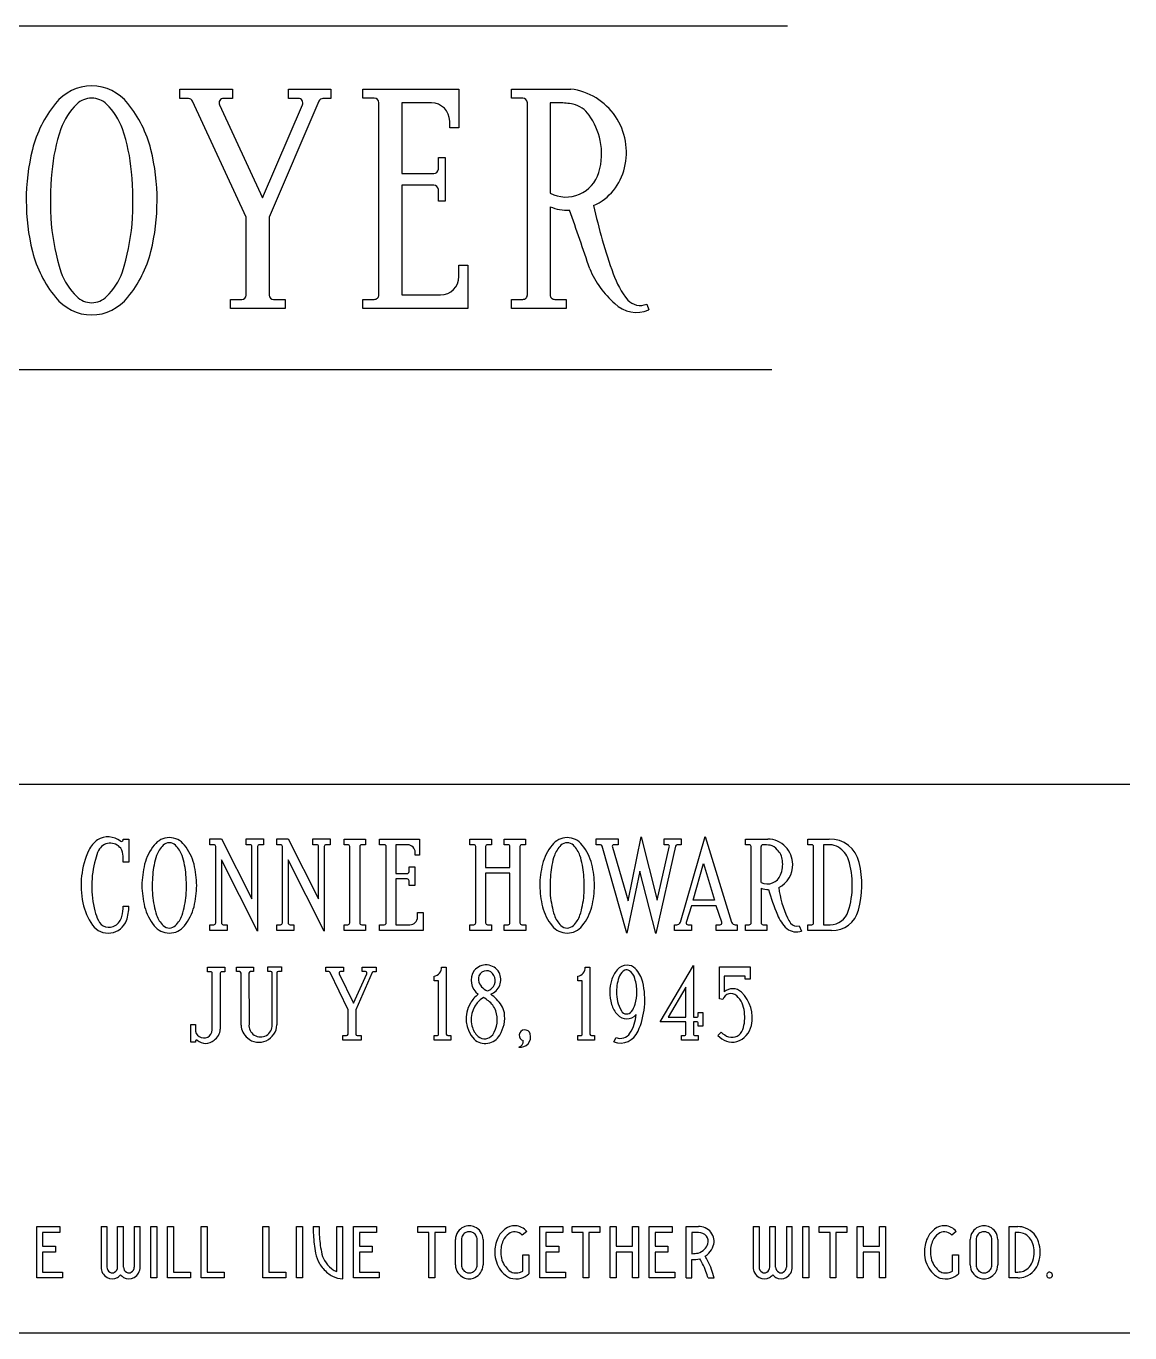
# Model space of a CAD drawing. Header units: metres. Extents: x -210 to 27, y -20 to 71.
# Drawn here: x -114.09 to -99, y 50 to 67.86 of the extents above; entities that cross this region are included whole.
import ezdxf

# ---------------------------------------------------------------- set-up
doc = ezdxf.new("R2010")
doc.units = ezdxf.units.M

msp = doc.modelspace()

# ---------------------------------------------------------------- linework, layer by layer
at = {"layer": 'MCD_Layer_0'}
for p, q in [((-103.681396, 67.860748), (-125.157806, 67.860748)), ((-111.984103, 66.871), (-111.984103, 66.997)), ((-111.984103, 66.997), (-111.264103, 66.997)), ((-111.264103, 66.997), (-111.264103, 66.871)), ((-110.499103, 66.997), (-109.920103, 66.997)), ((-110.499103, 66.871), (-110.499103, 66.997)), ((-109.920103, 66.997), (-109.920103, 66.871)), ((-109.483499, 67), (-108.169499, 67)), ((-109.483499, 66.874), (-109.483499, 67)), ((-108.169499, 67), (-108.169499, 66.469)), ((-107.453694, 67), (-106.640694, 67)), ((-107.453694, 66.874), (-107.453694, 67)), ((-111.867103, 66.871), (-111.984103, 66.871)), ((-111.078102, 65.248), (-111.810103, 66.835)), ((-111.264103, 66.871), (-111.384103, 66.871)), ((-110.085103, 66.835), (-110.763103, 65.248)), ((-110.367103, 66.871), (-110.499103, 66.871)), ((-109.920103, 66.871), (-110.028103, 66.871)), ((-109.327499, 66.874), (-109.483499, 66.874)), ((-109.264499, 64.189), (-109.264499, 66.814)), ((-108.952499, 66.814), (-108.952499, 65.845)), ((-108.544499, 66.814), (-108.952499, 66.814)), ((-107.297694, 66.874), (-107.453694, 66.874)), ((-107.234694, 64.189), (-107.234694, 66.814)), ((-106.922694, 66.814), (-106.922694, 65.578)), ((-106.796694, 66.814), (-106.922694, 66.814)), ((-111.441103, 66.784), (-110.856103, 65.512)), ((-110.856103, 65.512), (-110.310103, 66.784)), ((-108.295499, 66.469), (-108.295499, 66.562)), ((-108.169499, 66.469), (-108.295499, 66.469)), ((-108.451499, 66.064), (-108.358499, 66.064)), ((-108.451499, 65.905), (-108.451499, 66.064)), ((-108.358499, 66.064), (-108.358499, 65.47)), ((-108.952499, 65.845), (-108.514499, 65.845)), ((-108.952499, 65.689), (-108.952499, 64.189)), ((-108.514499, 65.689), (-108.952499, 65.689)), ((-108.451499, 65.47), (-108.451499, 65.626)), ((-108.358499, 65.47), (-108.451499, 65.47)), ((-106.922694, 65.392), (-106.922694, 64.189)), ((-111.078102, 64.183), (-111.078102, 65.248)), ((-110.763103, 65.248), (-110.763103, 64.183)), ((-108.169499, 64.594), (-108.046499, 64.594)), ((-108.169499, 64.438), (-108.169499, 64.594)), ((-108.046499, 64.594), (-108.046499, 64)), ((-111.294103, 64.123), (-111.138103, 64.123)), ((-111.294103, 64), (-111.294103, 64.123)), ((-110.703102, 64.123), (-110.544103, 64.123)), ((-110.544103, 64.123), (-110.544103, 64)), ((-109.483499, 64.126), (-109.327499, 64.126)), ((-109.483499, 64), (-109.483499, 64.126)), ((-108.952499, 64.189), (-108.421499, 64.189)), ((-107.453694, 64.126), (-107.297694, 64.126)), ((-107.453694, 64), (-107.453694, 64.126)), ((-106.859694, 64.126), (-106.703694, 64.126)), ((-106.703694, 64.126), (-106.703694, 64)), ((-110.544103, 64), (-111.294103, 64)), ((-108.046499, 64), (-109.483499, 64)), ((-106.703694, 64), (-107.453694, 64)), ((-105.602695, 64.06), (-105.575694, 63.982)), ((-103.892563, 63.161106), (-125.296211, 63.161106)), ((-135.07135, 57.5), (-99, 57.5)), ((-112.760646, 56.738125), (-112.760646, 56.748125)), ((-112.760646, 56.748125), (-112.683521, 56.748125)), ((-112.683521, 56.748125), (-112.683521, 56.435625)), ((-111.57275, 56.752375), (-111.41525, 56.752375)), ((-111.57275, 56.672125), (-111.57275, 56.752375)), ((-111.52025, 56.672125), (-111.57275, 56.672125)), ((-111.494, 55.605375), (-111.494, 56.645875)), ((-111.41525, 56.752375), (-110.999, 55.932375)), ((-111.07775, 56.752375), (-110.84275, 56.752375)), ((-111.07775, 56.672125), (-111.07775, 56.752375)), ((-111.02525, 56.672125), (-111.07775, 56.672125)), ((-110.999, 55.932375), (-110.999, 56.645875)), ((-110.9215, 56.645875), (-110.9215, 55.489875)), ((-110.84275, 56.672125), (-110.89525, 56.672125)), ((-110.84275, 56.752375), (-110.84275, 56.672125)), ((-110.660953, 56.752375), (-110.503453, 56.752375)), ((-110.660953, 56.672125), (-110.660953, 56.752375)), ((-110.608453, 56.672125), (-110.660953, 56.672125)), ((-110.582203, 55.605375), (-110.582203, 56.645875)), ((-110.503453, 56.752375), (-110.087203, 55.932375)), ((-110.165953, 56.752375), (-109.930953, 56.752375)), ((-110.165953, 56.672125), (-110.165953, 56.752375)), ((-110.113453, 56.672125), (-110.165953, 56.672125)), ((-110.087203, 55.932375), (-110.087203, 56.645875)), ((-110.009703, 56.645875), (-110.009703, 55.489875)), ((-109.930953, 56.672125), (-109.983453, 56.672125)), ((-109.930953, 56.752375), (-109.930953, 56.672125)), ((-109.740061, 56.75), (-109.447561, 56.75)), ((-109.740061, 56.671625), (-109.740061, 56.75)), ((-109.687936, 56.671625), (-109.740061, 56.671625)), ((-109.661686, 55.604375), (-109.661686, 56.646625)), ((-109.525311, 56.646625), (-109.525311, 55.604375)), ((-109.447561, 56.671625), (-109.499061, 56.671625)), ((-109.447561, 56.75), (-109.447561, 56.671625)), ((-109.255369, 56.6725), (-109.255369, 56.75)), ((-109.255369, 56.75), (-108.707869, 56.75)), ((-109.190369, 56.6725), (-109.255369, 56.6725)), ((-109.164119, 55.604375), (-109.164119, 56.6475)), ((-108.870494, 56.6725), (-109.034119, 56.6725)), ((-109.034119, 56.6725), (-109.034119, 56.279125)), ((-108.707869, 56.75), (-108.707869, 56.52875)), ((-108.019533, 56.75), (-107.727033, 56.75)), ((-108.019533, 56.671625), (-108.019533, 56.75)), ((-107.967408, 56.671625), (-108.019533, 56.671625)), ((-107.941158, 55.604375), (-107.941158, 56.646625)), ((-107.804783, 56.646625), (-107.804783, 56.359375)), ((-107.727033, 56.671625), (-107.778533, 56.671625)), ((-107.727033, 56.75), (-107.727033, 56.671625)), ((-107.551158, 56.75), (-107.258283, 56.75)), ((-107.551158, 56.671625), (-107.551158, 56.75)), ((-107.498658, 56.671625), (-107.551158, 56.671625)), ((-107.472408, 56.359375), (-107.472408, 56.646625)), ((-107.336033, 56.646625), (-107.336033, 55.604375)), ((-107.258283, 56.671625), (-107.309783, 56.671625)), ((-107.258283, 56.75), (-107.258283, 56.671625)), ((-106.292747, 56.671875), (-106.292747, 56.752375)), ((-106.292747, 56.752375), (-105.991997, 56.752375)), ((-106.236997, 56.671875), (-106.292747, 56.671875)), ((-105.875747, 55.463625), (-106.213247, 56.654375)), ((-106.073247, 56.639375), (-105.858247, 55.907375)), ((-105.991997, 56.671875), (-106.048247, 56.671875)), ((-105.991997, 56.752375), (-105.991997, 56.671875)), ((-105.858247, 55.907375), (-105.679497, 56.778625)), ((-105.679497, 56.778625), (-105.460747, 55.912375)), ((-105.211997, 56.651875), (-105.480747, 55.459875)), ((-105.460747, 55.912375), (-105.294498, 56.639375)), ((-105.366997, 56.752375), (-105.133247, 56.752375)), ((-105.366997, 56.671875), (-105.366997, 56.752375)), ((-105.319497, 56.671875), (-105.366997, 56.671875)), ((-105.133247, 56.671875), (-105.185747, 56.671875)), ((-105.143847, 55.615625), (-104.805097, 56.78625)), ((-105.133247, 56.752375), (-105.133247, 56.671875)), ((-104.805097, 56.78625), (-104.442597, 55.614375)), ((-104.254477, 56.75), (-103.949477, 56.74975)), ((-104.254477, 56.671625), (-104.254477, 56.75)), ((-104.202352, 56.671625), (-104.254477, 56.671625)), ((-104.176102, 55.604375), (-104.176102, 56.646625)), ((-104.039727, 56.153875), (-104.039727, 56.646625)), ((-103.401223, 56.75), (-103.108098, 56.75025)), ((-103.401223, 56.671875), (-103.401223, 56.75)), ((-103.348723, 56.671875), (-103.401223, 56.671875)), ((-103.322473, 55.604375), (-103.322473, 56.646875)), ((-103.186973, 56.670375), (-103.186973, 55.576625)), ((-103.102848, 56.67025), (-103.186973, 56.670375)), ((-112.760646, 56.435625), (-112.760646, 56.514375)), ((-111.41525, 56.464875), (-111.41525, 55.605375)), ((-110.9215, 55.489875), (-111.41525, 56.464875)), ((-110.503453, 56.464875), (-110.503453, 55.605375)), ((-110.009703, 55.489875), (-110.503453, 56.464875)), ((-108.766744, 56.52875), (-108.766744, 56.5675)), ((-108.707869, 56.52875), (-108.766744, 56.52875)), ((-112.683521, 56.435625), (-112.760646, 56.435625)), ((-109.034119, 56.279125), (-108.877744, 56.279125)), ((-108.851494, 56.304125), (-108.851494, 56.370375)), ((-108.851494, 56.370375), (-108.773369, 56.370375)), ((-108.773369, 56.370375), (-108.773369, 56.1125)), ((-107.804783, 56.359375), (-107.472408, 56.359375)), ((-107.804783, 56.28125), (-107.804783, 55.604375)), ((-107.472408, 56.28125), (-107.804783, 56.28125)), ((-107.472408, 55.604375), (-107.472408, 56.28125)), ((-105.695747, 56.312375), (-105.875747, 55.463625)), ((-105.480747, 55.459875), (-105.695747, 56.312375)), ((-104.970097, 55.91625), (-104.828847, 56.415)), ((-104.828847, 56.415), (-104.677597, 55.91625)), ((-108.877744, 56.20375), (-109.034119, 56.20375)), ((-109.034119, 56.20375), (-109.034119, 55.57875)), ((-108.851494, 56.1125), (-108.851494, 56.1775)), ((-108.773369, 56.1125), (-108.851494, 56.1125)), ((-104.677597, 55.91625), (-104.970097, 55.91625)), ((-104.039727, 56.077), (-104.039727, 55.604375)), ((-112.760146, 55.832), (-112.682521, 55.832)), ((-108.735869, 55.6825), (-108.735869, 55.7475)), ((-108.735869, 55.7475), (-108.656619, 55.7475)), ((-108.656619, 55.7475), (-108.656619, 55.5)), ((-104.992597, 55.83875), (-105.063847, 55.610625)), ((-104.655097, 55.83875), (-104.992597, 55.83875)), ((-104.577597, 55.611875), (-104.655097, 55.83875)), ((-111.57275, 55.579125), (-111.52025, 55.579125)), ((-111.57275, 55.5), (-111.57275, 55.579125)), ((-111.39025, 55.579125), (-111.338125, 55.579125)), ((-111.338125, 55.579125), (-111.338125, 55.5)), ((-110.660953, 55.579125), (-110.608453, 55.579125)), ((-110.660953, 55.5), (-110.660953, 55.579125)), ((-110.478453, 55.579125), (-110.426328, 55.579125)), ((-110.426328, 55.579125), (-110.426328, 55.5)), ((-109.740061, 55.578125), (-109.687936, 55.578125)), ((-109.740061, 55.5), (-109.740061, 55.578125)), ((-109.499061, 55.578125), (-109.446936, 55.578125)), ((-109.446936, 55.578125), (-109.446936, 55.5)), ((-109.255369, 55.5), (-109.255369, 55.578125)), ((-109.255369, 55.578125), (-109.190369, 55.578125)), ((-109.034119, 55.57875), (-108.840869, 55.57875)), ((-108.019533, 55.578125), (-107.967408, 55.578125)), ((-108.019533, 55.5), (-108.019533, 55.578125)), ((-107.778533, 55.578125), (-107.726408, 55.578125)), ((-107.726408, 55.578125), (-107.726408, 55.5)), ((-107.550783, 55.578125), (-107.498658, 55.578125)), ((-107.550783, 55.5), (-107.550783, 55.578125)), ((-107.309783, 55.578125), (-107.257658, 55.578125)), ((-107.257658, 55.578125), (-107.257658, 55.5)), ((-105.225097, 55.578125), (-105.193847, 55.578125)), ((-105.225097, 55.5), (-105.225097, 55.578125)), ((-105.038847, 55.578125), (-104.990097, 55.578125)), ((-104.990097, 55.578125), (-104.990097, 55.5)), ((-104.652597, 55.5), (-104.652597, 55.578125)), ((-104.652597, 55.578125), (-104.602597, 55.578125)), ((-104.392597, 55.578125), (-104.365097, 55.578125)), ((-104.365097, 55.578125), (-104.365097, 55.5)), ((-104.254477, 55.578125), (-104.202352, 55.578125)), ((-104.254477, 55.5), (-104.254477, 55.578125)), ((-104.013477, 55.578125), (-103.961352, 55.578125)), ((-103.961352, 55.578125), (-103.961352, 55.5)), ((-103.520227, 55.56325), (-103.485727, 55.4925)), ((-103.401223, 55.5), (-103.401223, 55.578125)), ((-103.401223, 55.578125), (-103.348723, 55.578125)), ((-103.186973, 55.576625), (-103.096598, 55.576625)), ((-111.338125, 55.5), (-111.57275, 55.5)), ((-110.426328, 55.5), (-110.660953, 55.5)), ((-109.446936, 55.5), (-109.740061, 55.5)), ((-108.656619, 55.5), (-109.255369, 55.5)), ((-107.726408, 55.5), (-108.019533, 55.5)), ((-107.257658, 55.5), (-107.550783, 55.5)), ((-104.990097, 55.5), (-105.225097, 55.5)), ((-104.365097, 55.5), (-104.652597, 55.5)), ((-103.961352, 55.5), (-104.254477, 55.5)), ((-103.076223, 55.5), (-103.401223, 55.5)), ((-105.421592, 54.2518), (-104.963692, 55.0228)), ((-104.963692, 55.0228), (-104.963692, 54.3148)), ((-111.604557, 54.9358), (-111.604557, 54.9986)), ((-111.604557, 54.9986), (-111.370257, 54.9986)), ((-111.562557, 54.9358), (-111.604557, 54.9358)), ((-111.541557, 54.1427), (-111.541557, 54.9158)), ((-111.432457, 54.9158), (-111.432457, 54.1528)), ((-111.370257, 54.9358), (-111.411457, 54.9358)), ((-111.370257, 54.9986), (-111.370257, 54.9358)), ((-111.212109, 55.0007), (-110.977009, 55.0007)), ((-111.212109, 54.938), (-111.212109, 55.0007)), ((-111.169409, 54.938), (-111.212109, 54.938)), ((-111.148409, 54.2059), (-111.148409, 54.918)), ((-111.039309, 54.918), (-111.039209, 54.2195)), ((-110.977009, 54.938), (-111.018309, 54.938)), ((-110.977009, 55.0007), (-110.977009, 54.938)), ((-110.783909, 54.9388), (-110.783909, 55.0027)), ((-110.783909, 55.0027), (-110.596409, 55.0027)), ((-110.741509, 54.9388), (-110.783909, 54.9388)), ((-110.721509, 54.2107), (-110.721509, 54.9188)), ((-110.658509, 54.9188), (-110.658509, 54.2107)), ((-110.596409, 54.9388), (-110.637509, 54.9388)), ((-110.596409, 55.0027), (-110.596409, 54.9388)), ((-109.987662, 54.99975), (-109.747661, 54.99975)), ((-109.987662, 54.93755), (-109.987662, 54.99975)), ((-109.948662, 54.93755), (-109.987662, 54.93755)), ((-109.685661, 54.41675), (-109.929662, 54.92555)), ((-109.806661, 54.90855), (-109.611661, 54.50475)), ((-109.747661, 54.93755), (-109.787661, 54.93755)), ((-109.747661, 54.99975), (-109.747661, 54.93755)), ((-109.611661, 54.50475), (-109.429661, 54.90855)), ((-109.354661, 54.9247), (-109.580662, 54.4159)), ((-109.492661, 54.93755), (-109.492661, 54.99975)), ((-109.492661, 54.9989), (-109.299661, 54.9989)), ((-109.448661, 54.93755), (-109.492661, 54.93755)), ((-109.299661, 54.9367), (-109.335661, 54.9367)), ((-109.299661, 54.9989), (-109.299661, 54.9367)), ((-108.510298, 54.813), (-108.510298, 54.8755)), ((-108.407198, 54.9999), (-108.344298, 55)), ((-108.344298, 55), (-108.344298, 54.083)), ((-106.545637, 54.813), (-106.545637, 54.8755)), ((-106.442537, 54.9999), (-106.379637, 55)), ((-106.379637, 55), (-106.379637, 54.083)), ((-104.607438, 54.5648), (-104.607438, 55.0018)), ((-104.607438, 55.0018), (-104.190438, 55.0018)), ((-104.544438, 54.8768), (-104.544438, 54.6623)), ((-104.259138, 54.8768), (-104.544438, 54.8768)), ((-104.259138, 54.8358), (-104.259138, 54.8768)), ((-104.190438, 54.8358), (-104.259138, 54.8358)), ((-104.190438, 55.0018), (-104.190438, 54.8358)), ((-108.448298, 54.813), (-108.510298, 54.813)), ((-108.448298, 54.083), (-108.448298, 54.813)), ((-106.483637, 54.813), (-106.545637, 54.813)), ((-106.483637, 54.083), (-106.483637, 54.813)), ((-105.067692, 54.7253), (-105.311592, 54.3148)), ((-105.067692, 54.3148), (-105.067692, 54.7253)), ((-104.562438, 54.5558), (-104.607438, 54.5648)), ((-109.685661, 54.08305), (-109.685661, 54.41675)), ((-109.580662, 54.41675), (-109.580662, 54.08305)), ((-105.311592, 54.3148), (-105.067692, 54.3148)), ((-104.963692, 54.3148), (-104.920992, 54.3148)), ((-104.899992, 54.3768), (-104.838692, 54.3768)), ((-104.899992, 54.3358), (-104.899992, 54.3768)), ((-104.838692, 54.3768), (-104.838692, 54.1898)), ((-111.834257, 54.2155), (-111.771357, 54.2155)), ((-111.834257, 53.9755), (-111.834257, 54.2155)), ((-111.771357, 54.2155), (-111.771357, 54.1525)), ((-105.067692, 54.2518), (-105.421592, 54.2518)), ((-105.067692, 54.0853), (-105.067692, 54.2518)), ((-104.963692, 54.2518), (-104.963692, 54.0853)), ((-104.920992, 54.2518), (-104.963692, 54.2518)), ((-104.899992, 54.1898), (-104.899992, 54.2318)), ((-104.838692, 54.1898), (-104.899992, 54.1898)), ((-111.771357, 53.9755), (-111.834257, 53.9755)), ((-111.771357, 53.9885), (-111.771357, 53.9755)), ((-109.757661, 53.99975), (-109.757661, 54.06305)), ((-109.757661, 54.06305), (-109.705662, 54.06305)), ((-109.507661, 53.99975), (-109.757661, 53.99975)), ((-109.560661, 54.06305), (-109.507661, 54.06305)), ((-109.507661, 54.06305), (-109.507661, 53.99975)), ((-108.510298, 54.063), (-108.469298, 54.063)), ((-108.510298, 54), (-108.510298, 54.063)), ((-108.281298, 54), (-108.510298, 54)), ((-108.323298, 54.063), (-108.281298, 54.063)), ((-108.281298, 54.063), (-108.281298, 54)), ((-106.545637, 54.063), (-106.504637, 54.063)), ((-106.545637, 54), (-106.545637, 54.063)), ((-106.316637, 54), (-106.545637, 54)), ((-106.358637, 54.063), (-106.316637, 54.063)), ((-106.316637, 54.063), (-106.316637, 54)), ((-106.05298, 53.9759), (-106.02198, 54.0369)), ((-105.129692, 54.0643), (-105.088692, 54.0643)), ((-105.129692, 54.0018), (-105.129692, 54.0643)), ((-104.899992, 54.0018), (-105.129692, 54.0018)), ((-104.942692, 54.0643), (-104.899992, 54.0643)), ((-104.899992, 54.0643), (-104.899992, 54.0018)), ((-104.631438, 54.0658), (-104.584438, 54.1078)), ((-113.940476, 51.453154), (-113.625476, 51.453154)), ((-113.940476, 50.750029), (-113.940476, 51.453154)), ((-113.625476, 51.453154), (-113.625476, 51.372295)), ((-113.061895, 51.453132), (-113.061895, 50.899772)), ((-113.061895, 51.453132), (-112.981035, 51.453132)), ((-112.981035, 51.453132), (-112.981035, 50.899772)), ((-112.834785, 51.453132), (-112.753926, 51.453132)), ((-112.834785, 50.899772), (-112.834785, 51.453132)), ((-112.753926, 50.899772), (-112.753926, 51.453132)), ((-112.607676, 51.453132), (-112.607676, 50.899772)), ((-112.607676, 51.453132), (-112.526817, 51.453132)), ((-112.526817, 50.899772), (-112.526817, 51.453132)), ((-112.380576, 51.453155), (-112.299717, 51.453155)), ((-112.380576, 50.75003), (-112.380576, 51.453155)), ((-112.299717, 51.453155), (-112.299717, 50.75003)), ((-112.153521, 51.453151), (-112.072661, 51.453151)), ((-112.153521, 50.750026), (-112.153521, 51.453151)), ((-112.072661, 51.453151), (-112.072661, 50.830885)), ((-111.692263, 51.453151), (-111.611403, 51.453151)), ((-111.692263, 50.750026), (-111.692263, 51.453151)), ((-111.611403, 51.453151), (-111.611403, 50.830885)), ((-110.85039, 51.453151), (-110.76953, 51.453151)), ((-110.85039, 50.750026), (-110.85039, 51.453151)), ((-110.76953, 51.453151), (-110.76953, 50.830885)), ((-110.389045, 51.453155), (-110.308186, 51.453155)), ((-110.389045, 50.75003), (-110.389045, 51.453155)), ((-110.308186, 51.453155), (-110.308186, 50.75003)), ((-110.160937, 51.453171), (-110.080007, 51.453171)), ((-109.838906, 51.453171), (-109.758046, 51.453171)), ((-109.838906, 50.837373), (-109.838906, 51.453171)), ((-109.758046, 50.739498), (-109.758046, 51.453171)), ((-109.610725, 51.453154), (-109.295726, 51.453154)), ((-109.610725, 50.750029), (-109.610725, 51.453154)), ((-109.295726, 51.453154), (-109.295726, 51.372295)), ((-108.732593, 51.453153), (-108.3515, 51.453153)), ((-108.732593, 51.372293), (-108.732593, 51.453153)), ((-108.3515, 51.453153), (-108.3515, 51.372293)), ((-107.063164, 51.453154), (-106.748164, 51.453154)), ((-107.063164, 50.750029), (-107.063164, 51.453154)), ((-106.748164, 51.453154), (-106.748164, 51.372295)), ((-106.624347, 51.453153), (-106.243254, 51.453153)), ((-106.624347, 51.372293), (-106.624347, 51.453153)), ((-106.243254, 51.453153), (-106.243254, 51.372293)), ((-106.103889, 51.453154), (-106.023029, 51.453154)), ((-106.103889, 50.750029), (-106.103889, 51.453154)), ((-106.023029, 51.453154), (-106.023029, 51.183857)), ((-105.796623, 51.453154), (-105.715763, 51.453154)), ((-105.796623, 51.183857), (-105.796623, 51.453154)), ((-105.715763, 51.453154), (-105.715763, 50.750029)), ((-105.569542, 51.453154), (-105.254542, 51.453154)), ((-105.569542, 50.750029), (-105.569542, 51.453154)), ((-105.254542, 51.453154), (-105.254542, 51.372295)), ((-105.065987, 51.453153), (-104.897238, 51.453153)), ((-105.065987, 50.750028), (-105.065987, 51.453153)), ((-104.148992, 51.453132), (-104.148992, 50.899772)), ((-104.148992, 51.453132), (-104.068133, 51.453132)), ((-104.068133, 51.453132), (-104.068133, 50.899772)), ((-103.921883, 51.453132), (-103.841023, 51.453132)), ((-103.921883, 50.899772), (-103.921883, 51.453132)), ((-103.841023, 50.899772), (-103.841023, 51.453132)), ((-103.694773, 51.453132), (-103.694773, 50.899772)), ((-103.694773, 51.453132), (-103.613914, 51.453132)), ((-103.613914, 50.899772), (-103.613914, 51.453132)), ((-103.467666, 51.453155), (-103.386806, 51.453155)), ((-103.467666, 50.75003), (-103.467666, 51.453155)), ((-103.386806, 51.453155), (-103.386806, 50.75003)), ((-103.248218, 51.453153), (-102.867125, 51.453153)), ((-103.248218, 51.372293), (-103.248218, 51.453153)), ((-102.867125, 51.453153), (-102.867125, 51.372293)), ((-102.727859, 51.453154), (-102.646999, 51.453154)), ((-102.727859, 50.750029), (-102.727859, 51.453154)), ((-102.646999, 51.453154), (-102.646999, 51.183857)), ((-102.420593, 51.453154), (-102.339734, 51.453154)), ((-102.420593, 51.183857), (-102.420593, 51.453154)), ((-102.339734, 51.453154), (-102.339734, 50.750029)), ((-100.648594, 51.453154), (-100.530047, 51.453154)), ((-100.648594, 50.750029), (-100.648594, 51.453154)), ((-113.625476, 51.372295), (-113.859616, 51.372295)), ((-113.859616, 51.372295), (-113.859616, 51.183857)), ((-109.295726, 51.372295), (-109.529866, 51.372295)), ((-109.529866, 51.372295), (-109.529866, 51.183857)), ((-108.582124, 51.372293), (-108.732593, 51.372293)), ((-108.582124, 50.750028), (-108.582124, 51.372293)), ((-108.3515, 51.372293), (-108.501265, 51.372293)), ((-108.501265, 51.372293), (-108.501265, 50.750028)), ((-108.216989, 50.927989), (-108.216989, 51.275192)), ((-108.13613, 51.275473), (-108.13613, 50.927637)), ((-107.921818, 50.927637), (-107.921818, 51.275473)), ((-107.840958, 51.275192), (-107.840958, 50.927989)), ((-107.243929, 51.387062), (-107.305733, 51.33489)), ((-106.748164, 51.372295), (-106.982305, 51.372295)), ((-106.982305, 51.372295), (-106.982305, 51.183857)), ((-106.473878, 51.372293), (-106.624347, 51.372293)), ((-106.473878, 50.750028), (-106.473878, 51.372293)), ((-106.243254, 51.372293), (-106.393019, 51.372293)), ((-106.393019, 51.372293), (-106.393019, 50.750028)), ((-105.254542, 51.372295), (-105.488683, 51.372295)), ((-105.488683, 51.372295), (-105.488683, 51.183857)), ((-104.895621, 51.372293), (-104.985128, 51.372293)), ((-104.985128, 51.372293), (-104.985128, 51.082184)), ((-103.097749, 51.372293), (-103.248218, 51.372293)), ((-103.097749, 50.750028), (-103.097749, 51.372293)), ((-102.867125, 51.372293), (-103.01689, 51.372293)), ((-103.01689, 51.372293), (-103.01689, 50.750028)), ((-101.371988, 51.387062), (-101.433792, 51.33489)), ((-101.18133, 50.927989), (-101.18133, 51.275192)), ((-101.10047, 51.275473), (-101.10047, 50.927637)), ((-100.886158, 50.927637), (-100.886158, 51.275473)), ((-100.805299, 51.275192), (-100.805299, 50.927989)), ((-100.567734, 51.372295), (-100.567734, 50.830889)), ((-100.531804, 51.372295), (-100.567734, 51.372295)), ((-113.859616, 51.183857), (-113.683835, 51.183857)), ((-113.683835, 51.102998), (-113.859616, 51.102998)), ((-113.859616, 51.102998), (-113.859616, 50.830889)), ((-113.683835, 51.183857), (-113.683835, 51.102998)), ((-109.529866, 51.183857), (-109.354085, 51.183857)), ((-109.354085, 51.102998), (-109.529866, 51.102998)), ((-109.529866, 51.102998), (-109.529866, 50.830889)), ((-109.354085, 51.183857), (-109.354085, 51.102998)), ((-106.982305, 51.183857), (-106.806523, 51.183857)), ((-106.806523, 51.102998), (-106.982305, 51.102998)), ((-106.982305, 51.102998), (-106.982305, 50.830889)), ((-106.806523, 51.183857), (-106.806523, 51.102998)), ((-106.023029, 51.183857), (-105.796623, 51.183857)), ((-105.796623, 51.102998), (-106.023029, 51.102998)), ((-106.023029, 51.102998), (-106.023029, 50.750029)), ((-105.796623, 50.750029), (-105.796623, 51.102998)), ((-105.488683, 51.183857), (-105.312902, 51.183857)), ((-105.312902, 51.102998), (-105.488683, 51.102998)), ((-105.488683, 51.102998), (-105.488683, 50.830889)), ((-105.312902, 51.183857), (-105.312902, 51.102998)), ((-102.646999, 51.183857), (-102.420593, 51.183857)), ((-102.420593, 51.102998), (-102.646999, 51.102998)), ((-102.646999, 51.102998), (-102.646999, 50.750029)), ((-102.420593, 50.750029), (-102.420593, 51.102998)), ((-107.295959, 51.066436), (-107.2151, 51.066436)), ((-107.295959, 50.845022), (-107.295959, 51.066436)), ((-107.2151, 51.066436), (-107.2151, 50.809093)), ((-104.985128, 50.750028), (-104.985128, 51.001325)), ((-101.424018, 51.066436), (-101.34316, 51.066436)), ((-101.424018, 50.845022), (-101.424018, 51.066436)), ((-101.34316, 51.066436), (-101.34316, 50.809093)), ((-113.588913, 50.750029), (-113.940476, 50.750029)), ((-113.859616, 50.830889), (-113.588913, 50.830889)), ((-113.588913, 50.830889), (-113.588913, 50.750029)), ((-112.299717, 50.75003), (-112.380576, 50.75003)), ((-111.83845, 50.750026), (-112.153521, 50.750026)), ((-112.072661, 50.830885), (-111.83845, 50.830885)), ((-111.83845, 50.830885), (-111.83845, 50.750026)), ((-111.377192, 50.750026), (-111.692263, 50.750026)), ((-111.611403, 50.830885), (-111.377192, 50.830885)), ((-111.377192, 50.830885), (-111.377192, 50.750026)), ((-110.535319, 50.750026), (-110.85039, 50.750026)), ((-110.76953, 50.830885), (-110.535319, 50.830885)), ((-110.535319, 50.830885), (-110.535319, 50.750026)), ((-110.308186, 50.75003), (-110.389045, 50.75003)), ((-109.259163, 50.750029), (-109.610725, 50.750029)), ((-109.529866, 50.830889), (-109.259163, 50.830889)), ((-109.259163, 50.830889), (-109.259163, 50.750029)), ((-108.501265, 50.750028), (-108.582124, 50.750028)), ((-106.711601, 50.750029), (-107.063164, 50.750029)), ((-106.982305, 50.830889), (-106.711601, 50.830889)), ((-106.711601, 50.830889), (-106.711601, 50.750029)), ((-106.393019, 50.750028), (-106.473878, 50.750028)), ((-106.023029, 50.750029), (-106.103889, 50.750029)), ((-105.715763, 50.750029), (-105.796623, 50.750029)), ((-105.217979, 50.750029), (-105.569542, 50.750029)), ((-105.488683, 50.830889), (-105.217979, 50.830889)), ((-105.217979, 50.830889), (-105.217979, 50.750029)), ((-105.065987, 50.750028), (-104.985128, 50.750028)), ((-104.76505, 50.750028), (-104.681659, 50.750028)), ((-103.386806, 50.75003), (-103.467666, 50.75003)), ((-103.01689, 50.750028), (-103.097749, 50.750028)), ((-102.646999, 50.750029), (-102.727859, 50.750029)), ((-102.339734, 50.750029), (-102.420593, 50.750029)), ((-100.530047, 50.750029), (-100.648594, 50.750029)), ((-100.567734, 50.830889), (-100.531804, 50.830889)), ((-141, 50), (-99, 50))]:
    msp.add_line(p, q, dxfattribs=at)
for centre, radius, start, end in [((-113.183883, 66.407692), 0.637334, 90.513828, 141.779966), ((-113.195313, 66.407692), 0.637334, 38.220007, 89.486183), ((-106.749451, 66.137834), 0.868998, 345.829766, 82.810443), ((-112.43077, 65.779459), 1.617923, 140.801546, 165.849211), ((-113.186599, 66.580001), 0.297014, 90.57854, 134.181543), ((-113.192597, 66.580002), 0.297013, 45.818386, 89.421495), ((-113.948426, 65.779458), 1.617923, 14.150814, 39.198481), ((-111.866203, 66.809299), 0.061707, 24.613448, 90.835398), ((-111.388064, 66.811423), 0.059708, 86.1955, 207.340959), ((-110.363141, 66.811423), 0.059708, 332.658789, 93.804588), ((-110.029002, 66.809299), 0.061707, 89.164762, 155.386554), ((-109.326, 66.8125), 0.061518, 1.39725, 91.39699), ((-108.551766, 66.557802), 0.256301, 0.938417, 88.375444), ((-107.296194, 66.8125), 0.061518, 1.397354, 91.397138), ((-106.819012, 65.782112), 1.032129, 78.355845, 88.761018), ((-112.821466, 66.187773), 0.832847, 133.389854, 161.139767), ((-113.557723, 66.187777), 0.832839, 18.860113, 46.610309), ((-106.678402, 66.455496), 0.344228, 33.6021, 78.656218), ((-107.173517, 66.094634), 0.956688, 12.273202, 35.1927), ((-111.367111, 65.675106), 2.374891, 160.777737, 175.324229), ((-115.01215, 65.675091), 2.374956, 4.676006, 19.222094), ((-107.146009, 66.115917), 0.925405, 343.945861, 11.347607), ((-111.192571, 65.481887), 2.891333, 166.129923, 180.116654), ((-115.186601, 65.48189), 2.891309, 359.883287, 13.870135), ((-106.634677, 66.086859), 0.745543, 294.230983, 347.469), ((-109.611767, 65.467171), 4.14184, 174.436746, 184.364112), ((-116.767424, 65.467173), 4.141835, 355.635854, 5.563231), ((-108.512999, 65.9065), 0.061518, 268.6028, 358.60279), ((-106.705746, 65.99308), 0.468357, 242.405497, 343.492358), ((-108.51825, 65.62225), 0.066855, 3.2156, 86.784319), ((-111.150035, 65.478246), 2.933864, 180.043872, 193.768264), ((-115.229136, 65.478243), 2.933839, 346.231677, 359.956187), ((-106.682966, 65.960508), 0.616986, 247.135856, 272.25456), ((-99.176605, 66.957017), 7.318124, 192.228167, 199.809078), ((-143.210643, 52.259879), 38.823179, 18.447323, 19.695315), ((-110.486644, 65.473108), 3.270755, 185.634128, 197.290245), ((-115.892552, 65.473108), 3.270755, 342.709755, 354.365872), ((-112.418414, 65.186687), 1.632647, 194.424047, 219.145938), ((-113.960782, 65.186687), 1.632648, 320.854035, 345.575927), ((-112.826211, 64.767177), 0.827373, 198.766608, 226.703827), ((-113.557731, 64.770228), 0.832849, 313.389832, 341.139691), ((-105.174039, 65.051301), 1.310216, 202.741737, 228.606192), ((-108.420432, 64.439937), 0.25094, 269.756209, 359.557646), ((-104.847644, 64.911492), 1.289457, 199.691625, 218.068995), ((-113.184181, 64.549702), 0.636725, 218.193854, 269.51252), ((-113.186598, 64.378001), 0.297016, 225.818543, 269.421202), ((-113.192598, 64.378), 0.297015, 270.578763, 314.181527), ((-113.195312, 64.550307), 0.637333, 270.513726, 321.779917), ((-111.139602, 64.1845), 0.061518, 271.39689, 358.60294), ((-110.701604, 64.184499), 0.061517, 181.396469, 268.603873), ((-109.325999, 64.1875), 0.061518, 268.602817, 1.397193), ((-107.296194, 64.1875), 0.061518, 268.602858, 1.397142), ((-106.861194, 64.1875), 0.061518, 178.602855, 271.396982), ((-105.743102, 64.374491), 0.426702, 225.835458, 293.099506), ((-105.690536, 64.28285), 0.239537, 224.017607, 291.513144), ((-112.873622, 56.419626), 0.39642, 126.540337, 153.380067), ((-112.965571, 56.503203), 0.275582, 51.666835, 121.520285), ((-112.934094, 56.51367), 0.179247, 37.635523, 153.419562), ((-112.782547, 56.737636), 0.021906, 236.472512, 1.278304), ((-112.937947, 56.521956), 0.177463, 357.551653, 34.756256), ((-111.811993, 56.241442), 0.674133, 140.801534, 165.849269), ((-112.125736, 56.503136), 0.26564, 90.79453, 141.775205), ((-111.974782, 56.411572), 0.347019, 133.389786, 161.139748), ((-112.12692, 56.575), 0.123756, 90.578709, 134.181649), ((-112.12841, 56.50757), 0.261182, 37.758344, 90.221383), ((-112.12942, 56.575), 0.123756, 45.818386, 89.421273), ((-112.281557, 56.411572), 0.347019, 18.860253, 46.610181), ((-112.444348, 56.241442), 0.674135, 14.150753, 39.198424), ((-111.519625, 56.6465), 0.025633, 358.602925, 91.396993), ((-111.024625, 56.6465), 0.025633, 358.602996, 91.397004), ((-110.893687, 56.644312), 0.027857, 93.215743, 176.784257), ((-110.607828, 56.6465), 0.025633, 358.602926, 91.396993), ((-110.112828, 56.6465), 0.025633, 358.602995, 91.397004), ((-109.98189, 56.644312), 0.027857, 93.215743, 176.784257), ((-109.687311, 56.646), 0.025633, 1.397424, 91.396987), ((-109.499686, 56.646), 0.025633, 88.603013, 178.602576), ((-109.189744, 56.646875), 0.025633, 1.397424, 91.396987), ((-108.873521, 56.565751), 0.106792, 0.938382, 88.375458), ((-107.966783, 56.646), 0.025633, 1.397495, 91.396916), ((-107.779158, 56.646), 0.025633, 88.603013, 178.602576), ((-107.498033, 56.646), 0.025633, 1.397495, 91.396916), ((-107.310408, 56.646), 0.025633, 88.602862, 178.602646), ((-106.374592, 56.241442), 0.674133, 140.801534, 165.849269), ((-106.688335, 56.503136), 0.26564, 90.79453, 141.775205), ((-106.537381, 56.411572), 0.347019, 133.389786, 161.139748), ((-106.689519, 56.575), 0.123756, 90.578709, 134.181649), ((-106.69101, 56.50757), 0.261182, 37.758344, 90.221383), ((-106.692019, 56.575), 0.123756, 45.818386, 89.421273), ((-106.844157, 56.411572), 0.347019, 18.860253, 46.610181), ((-107.006947, 56.241442), 0.674135, 14.150753, 39.198424), ((-106.236916, 56.64712), 0.024756, 17.042676, 90.188608), ((-106.049511, 56.646981), 0.024926, 87.095063, 197.767855), ((-105.318234, 56.646981), 0.024926, 342.232145, 92.904937), ((-105.186614, 56.645786), 0.026103, 88.096664, 166.511428), ((-104.201727, 56.646), 0.025633, 1.397495, 91.396916), ((-104.014102, 56.646), 0.025633, 88.603013, 178.602576), ((-103.993779, 56.317816), 0.354357, 77.482628, 93.186619), ((-103.953141, 56.408361), 0.341409, 43.587729, 89.38504), ((-103.955871, 56.492146), 0.175956, 39.629699, 77.229803), ((-103.9603, 56.399097), 0.352985, 0.836433, 43.875706), ((-103.35037, 56.643864), 0.02806, 6.161092, 86.633319), ((-103.101718, 56.336629), 0.413671, 13.044896, 90.883659), ((-103.095676, 56.454667), 0.215702, 57.953501, 91.905375), ((-103.15502, 56.356322), 0.330555, 19.65389, 58.279581), ((-112.186126, 56.11328), 1.148814, 155.084697, 191.773362), ((-111.83791, 56.104441), 1.350719, 164.325155, 194.450623), ((-112.519879, 56.320808), 0.63611, 154.578309, 166.493475), ((-111.223281, 56.176254), 1.134422, 162.162405, 175.639799), ((-113.124773, 56.152408), 1.229044, 5.139181, 17.586118), ((-105.78588, 56.176254), 1.134422, 162.162405, 175.639799), ((-107.687372, 56.152408), 1.229044, 5.139181, 17.586118), ((-103.996003, 56.426881), 0.249715, 6.667634, 45.299134), ((-104.124275, 56.407076), 0.379449, 337.296818, 7.388969), ((-104.003671, 56.121789), 1.21037, 342.713389, 16.596187), ((-111.079904, 56.079786), 1.423701, 166.743752, 178.582696), ((-110.621036, 56.098215), 1.741152, 174.585862, 183.89309), ((-113.860577, 56.103895), 1.966315, 356.387485, 4.626575), ((-113.176439, 56.079785), 1.423705, 1.417328, 13.256238), ((-108.877119, 56.30475), 0.025633, 268.602797, 358.602963), ((-105.642504, 56.079786), 1.423701, 166.743752, 178.582696), ((-105.183635, 56.098215), 1.741152, 174.585862, 183.89309), ((-108.423177, 56.103895), 1.966315, 356.387485, 4.626575), ((-107.739038, 56.079785), 1.423705, 1.417328, 13.256238), ((-103.959296, 56.399845), 0.351971, 297.00494, 0.717114), ((-104.014309, 56.123004), 1.350931, 345.154392, 13.13509), ((-111.04864, 56.155661), 1.455098, 181.601279, 193.134822), ((-113.207704, 56.155662), 1.455103, 346.865188, 358.398697), ((-108.879306, 56.175937), 0.027856, 3.2156, 86.784319), ((-105.611239, 56.155661), 1.455098, 181.601279, 193.134822), ((-107.770303, 56.155662), 1.455103, 346.865188, 358.398697), ((-103.956842, 56.33127), 0.195803, 244.956354, 338.85098), ((-102.451019, 56.258934), 1.35947, 187.297586, 205.507788), ((-111.001938, 56.113795), 1.362815, 185.634126, 197.29024), ((-113.254399, 56.113795), 1.362813, 342.709749, 354.365878), ((-105.564538, 56.113795), 1.362815, 185.634126, 197.29024), ((-107.816998, 56.113795), 1.362813, 342.709749, 354.365878), ((-103.942742, 56.344172), 0.284231, 250.048816, 271.162177), ((-101.704177, 56.646994), 2.30867, 194.729516, 203.802462), ((-112.483805, 56.053567), 0.845216, 191.928056, 214.661076), ((-112.51432, 55.926129), 0.651222, 194.109641, 206.247604), ((-113.293674, 55.824625), 0.533579, 345.746404, 0.791997), ((-113.202733, 55.815157), 0.520485, 339.836975, 1.854396), ((-111.806844, 55.994452), 0.680268, 194.424025, 219.14597), ((-112.449497, 55.994453), 0.68027, 320.854073, 345.575952), ((-106.369444, 55.994452), 0.680268, 194.424025, 219.14597), ((-107.012096, 55.994453), 0.68027, 320.854073, 345.575952), ((-103.102269, 55.843592), 0.267027, 271.216967, 342.236537), ((-103.067218, 55.870703), 0.370812, 268.608459, 345.34293), ((-112.963509, 55.729454), 0.266388, 216.00008, 339.405111), ((-112.953367, 55.700264), 0.157781, 203.193067, 303.124518), ((-112.968348, 55.736805), 0.19671, 300.962388, 347.20779), ((-112.125789, 55.729294), 0.265555, 218.220007, 269.486314), ((-111.974783, 55.820927), 0.347019, 198.860234, 226.610228), ((-112.126943, 55.657465), 0.123715, 225.814912, 270.010752), ((-112.128404, 55.724922), 0.261172, 270.051429, 322.242245), ((-112.129495, 55.657613), 0.123889, 271.190967, 314.170147), ((-112.281557, 55.820928), 0.347019, 313.389806, 341.139765), ((-111.519625, 55.60475), 0.025633, 268.602799, 1.397201), ((-111.389625, 55.60475), 0.025633, 178.602799, 268.602833), ((-110.607828, 55.60475), 0.025633, 268.602799, 1.397201), ((-110.477828, 55.60475), 0.025633, 178.602799, 268.602833), ((-109.687311, 55.60375), 0.025633, 268.602799, 1.397201), ((-109.499686, 55.60375), 0.025633, 178.602799, 271.397201), ((-109.189744, 55.60375), 0.025633, 268.602799, 1.397201), ((-108.840424, 55.683307), 0.104558, 269.756155, 359.55768), ((-107.966783, 55.60375), 0.025633, 268.602868, 1.397132), ((-107.779158, 55.60375), 0.025633, 178.602799, 271.397201), ((-107.498033, 55.60375), 0.025633, 268.602868, 1.397132), ((-107.310408, 55.60375), 0.025633, 178.602732, 271.397349), ((-106.688388, 55.729294), 0.265555, 218.220007, 269.486314), ((-106.537382, 55.820927), 0.347019, 198.860234, 226.610228), ((-106.689542, 55.657465), 0.123715, 225.814912, 270.010752), ((-106.691003, 55.724922), 0.261172, 270.051429, 322.242245), ((-106.692094, 55.657613), 0.123889, 271.190967, 314.170147), ((-106.844156, 55.820928), 0.347019, 313.389806, 341.139765), ((-105.192874, 55.62891), 0.050794, 268.901502, 344.838294), ((-105.038144, 55.604531), 0.026416, 166.662425, 268.474747), ((-104.601554, 55.603487), 0.025383, 267.644957, 19.297293), ((-104.393296, 55.629769), 0.051648, 197.340356, 270.775451), ((-104.201727, 55.60375), 0.025633, 268.602868, 1.397132), ((-104.014102, 55.60375), 0.025633, 178.602799, 271.397201), ((-103.35155, 55.8928), 0.497675, 200.901285, 227.351178), ((-103.32394, 55.821826), 0.383852, 202.731576, 215.394077), ((-103.550413, 55.671864), 0.112731, 219.935205, 285.531664), ((-103.350285, 55.605937), 0.027856, 273.215473, 356.784527), ((-103.557116, 55.688095), 0.208215, 230.795342, 290.051241), ((-107.799377, 54.823781), 0.205706, 29.411708, 141.867971), ((-105.866481, 54.843455), 0.183444, 91.874118, 140.475325), ((-105.875617, 54.860958), 0.165872, 46.662254, 88.916262), ((-111.562057, 54.9153), 0.020506, 1.397068, 91.397343), ((-111.411957, 54.9153), 0.020506, 88.60272, 178.602788), ((-111.168909, 54.9175), 0.020506, 1.397353, 91.397058), ((-111.018809, 54.9175), 0.020506, 88.603013, 178.602576), ((-110.742009, 54.9183), 0.020506, 1.397356, 88.602729), ((-110.638009, 54.9183), 0.020506, 88.603022, 178.602649), ((-109.948361, 54.916984), 0.020569, 24.612825, 90.836021), ((-109.788982, 54.917691), 0.019903, 86.195561, 207.340897), ((-109.447341, 54.917691), 0.019903, 332.659041, 93.8045), ((-109.335962, 54.916133), 0.020569, 89.163965, 155.387027), ((-108.526066, 54.993492), 0.119041, 277.612036, 3.085551), ((-107.769581, 54.817665), 0.233316, 145.206381, 234.465341), ((-107.791935, 54.836019), 0.113562, 59.433105, 188.721294), ((-107.812749, 54.829275), 0.214957, 291.151878, 26.384477), ((-107.815094, 54.817204), 0.141919, 311.430835, 55.241858), ((-106.561406, 54.993492), 0.119041, 277.612036, 3.085551), ((-105.714182, 54.708559), 0.386834, 139.419606, 163.812695), ((-105.473542, 54.672), 0.542113, 157.277652, 180.95129), ((-105.828879, 54.817616), 0.158135, 118.64245, 156.212263), ((-105.877568, 54.902172), 0.060628, 51.927112, 116.56374), ((-105.950923, 54.794458), 0.190857, 14.300263, 54.532476), ((-106.325263, 54.663342), 0.587003, 359.517639, 17.67846), ((-106.016829, 54.716979), 0.367524, 12.033199, 46.05529), ((-107.693961, 54.870493), 0.216485, 193.814751, 245.950599), ((-107.811534, 54.787875), 0.118759, 284.308245, 319.533449), ((-105.572647, 54.652055), 0.535992, 178.605437, 197.55374), ((-105.588312, 54.664082), 0.52017, 162.972873, 179.887825), ((-105.541587, 54.64489), 0.474339, 177.811908, 210.787034), ((-106.291454, 54.649978), 0.553238, 343.289226, 0.872222), ((-106.680928, 54.554217), 1.051168, 335.780913, 13.163464), ((-104.429573, 54.526495), 0.177867, 46.633249, 130.224759), ((-104.642504, 54.309763), 0.481675, 347.072101, 45.922865), ((-107.65578, 54.293876), 0.416534, 149.097382, 222.438391), ((-107.660039, 54.29857), 0.410473, 126.671347, 149.354233), ((-107.651472, 54.283508), 0.35099, 121.178831, 194.302369), ((-108.070922, 54.173874), 0.473877, 40.051207, 59.888264), ((-108.0877, 54.139723), 0.60288, 33.879858, 54.216793), ((-107.889477, 54.331938), 0.233314, 17.681105, 39.010273), ((-107.827334, 54.327798), 0.282094, 9.591264, 31.645047), ((-105.75554, 54.587244), 0.342133, 196.442921, 224.064902), ((-106.090372, 54.591925), 0.343962, 324.605325, 342.919864), ((-104.452406, 54.523741), 0.114607, 46.446402, 163.755792), ((-104.59837, 54.364389), 0.330693, 3.885898, 47.141851), ((-108.012862, 54.280067), 0.36682, 325.991804, 19.547459), ((-107.995593, 54.309258), 0.451194, 327.945907, 8.352558), ((-105.870251, 54.468988), 0.177539, 222.388048, 267.633909), ((-105.87673, 54.440786), 0.082267, 208.129661, 324.231273), ((-105.881641, 54.468407), 0.176854, 271.31561, 318.404617), ((-106.28816, 54.383853), 0.539781, 327.684896, 356.510582), ((-104.920492, 54.3353), 0.020506, 268.60288, 1.397202), ((-104.778776, 54.31128), 0.515895, 341.36124, 8.417531), ((-111.656555, 54.145252), 0.115031, 176.387625, 358.628938), ((-111.63463, 54.163707), 0.202484, 305.323067, 356.827086), ((-110.907959, 54.216013), 0.240663, 182.408335, 230.354914), ((-110.90311, 54.217198), 0.244687, 229.6577, 358.478167), ((-110.88065, 54.204598), 0.159258, 174.630949, 2.195781), ((-107.748618, 54.242249), 0.24718, 190.595373, 230.397864), ((-107.269661, 54.066694), 0.075266, 14.406121, 253.568658), ((-105.965554, 54.224632), 0.26365, 250.634061, 337.326278), ((-104.920492, 54.2313), 0.020506, 1.397095, 91.397192), ((-104.441027, 54.199091), 0.160014, 254.630523, 340.774229), ((-104.4642, 54.263576), 0.297602, 288.161612, 348.058881), ((-111.757751, 53.989646), 0.013654, 40.423683, 184.81604), ((-111.632457, 54.137756), 0.180539, 230.474012, 309.525988), ((-109.706162, 54.08355), 0.020506, 271.397233, 358.602746), ((-109.560161, 54.08355), 0.020506, 181.397254, 268.602767), ((-108.468798, 54.0835), 0.020506, 268.602796, 358.602815), ((-108.32198, 54.085409), 0.022448, 186.160887, 266.633521), ((-107.811559, 54.184832), 0.229315, 228.60788, 329.891761), ((-107.818297, 54.155749), 0.136124, 229.786033, 323.562909), ((-107.331338, 54.043955), 0.140819, 261.584506, 17.124985), ((-107.371326, 53.983437), 0.081133, 283.819131, 7.839184), ((-106.504137, 54.0835), 0.020506, 268.602796, 358.602815), ((-106.357319, 54.085409), 0.022448, 186.160887, 266.633521), ((-105.963225, 54.184019), 0.158418, 248.229469, 325.942075), ((-105.088192, 54.0848), 0.020506, 268.602903, 1.397117), ((-104.943192, 54.0848), 0.020506, 178.602744, 271.397155), ((-104.431851, 54.236153), 0.262403, 220.481773, 283.310703), ((-104.370138, 54.3389), 0.315169, 227.160104, 248.931167), ((-108.536939, 51.416453), 1.624413, 178.704809, 182.765799), ((-108.563188, 51.41576), 1.51728, 178.587142, 182.788844), ((-108.0287, 51.275548), 0.188294, 114.649557, 145.496508), ((-108.029033, 51.275508), 0.188192, 89.960469, 114.552401), ((-108.028914, 51.275506), 0.188194, 65.447769, 89.996654), ((-108.029689, 51.274853), 0.18911, 34.589027, 65.316494), ((-107.408604, 51.253296), 0.210264, 87.046945, 128.803113), ((-107.408303, 51.248653), 0.214886, 40.09844, 87.190975), ((-104.892826, 51.234455), 0.218742, 40.112152, 91.155739), ((-101.536664, 51.253296), 0.210264, 87.046945, 128.803113), ((-101.536362, 51.248653), 0.214886, 40.09844, 87.190975), ((-100.99304, 51.275548), 0.188294, 114.649557, 145.496508), ((-100.993373, 51.275508), 0.188192, 89.960469, 114.552401), ((-100.993255, 51.275506), 0.188194, 65.447769, 89.996654), ((-100.994029, 51.274853), 0.18911, 34.589027, 65.316494), ((-100.535874, 51.141392), 0.311816, 69.392302, 88.929242), ((-108.518755, 51.416462), 1.642576, 182.735494, 191.446156), ((-108.513958, 51.416833), 1.566505, 182.740457, 191.425082), ((-108.029742, 51.275879), 0.187248, 145.399411, 180.210153), ((-108.029603, 51.275767), 0.106527, 145.330408, 180.158237), ((-108.029245, 51.276133), 0.106615, 114.514305, 145.601755), ((-108.029059, 51.276308), 0.106533, 89.916201, 114.644331), ((-108.02904, 51.274896), 0.107945, 65.610263, 89.927284), ((-108.029121, 51.275601), 0.107337, 34.433288, 65.415934), ((-108.029183, 51.275641), 0.107365, 359.910141, 34.396718), ((-108.028841, 51.275784), 0.187884, 359.819514, 34.502106), ((-107.220871, 51.109468), 0.458094, 155.980052, 181.794255), ((-107.35109, 51.161703), 0.317933, 126.536331, 155.025869), ((-107.219607, 51.109081), 0.378548, 156.01496, 182.176911), ((-107.350282, 51.161204), 0.238032, 125.844432, 154.691525), ((-107.40873, 51.253524), 0.129143, 87.008828, 128.810725), ((-107.408212, 51.248785), 0.133851, 40.037668, 87.336238), ((-104.892847, 51.234294), 0.138027, 40.146291, 91.151726), ((-104.880216, 51.253114), 0.116406, 340.74339, 37.072485), ((-104.879891, 51.253055), 0.196955, 340.735715, 38.398011), ((-101.348931, 51.109468), 0.458094, 155.980052, 181.794255), ((-101.479149, 51.161703), 0.317933, 126.536331, 155.025869), ((-101.347666, 51.109081), 0.378548, 156.01496, 182.176911), ((-101.478342, 51.161204), 0.238032, 125.844432, 154.691525), ((-101.536789, 51.253524), 0.129143, 87.008828, 128.810725), ((-101.536271, 51.248785), 0.133851, 40.037668, 87.336238), ((-100.994083, 51.275879), 0.187248, 145.399411, 180.210153), ((-100.993943, 51.275767), 0.106527, 145.330408, 180.158237), ((-100.993585, 51.276133), 0.106615, 114.514305, 145.601755), ((-100.993399, 51.276308), 0.106533, 89.916201, 114.644331), ((-100.993381, 51.274896), 0.107945, 65.610263, 89.927284), ((-100.993461, 51.275601), 0.107337, 34.433288, 65.415934), ((-100.993523, 51.275641), 0.107365, 359.910141, 34.396718), ((-100.993181, 51.275784), 0.187884, 359.819514, 34.502106), ((-100.536467, 51.137999), 0.234342, 69.130264, 88.859901), ((-100.513751, 51.184464), 0.182893, 39.495634, 70.594409), ((-100.513482, 51.184726), 0.263436, 39.489829, 70.633548), ((-100.543447, 51.14634), 0.230297, 18.081883, 42.116778), ((-100.542041, 51.14697), 0.30968, 18.008345, 41.52103), ((-109.685968, 51.174496), 0.450594, 190.743669, 210.138432), ((-109.685918, 51.174617), 0.369825, 190.60907, 210.157224), ((-107.284139, 51.093212), 0.394606, 179.722244, 216.863426), ((-107.283988, 51.093192), 0.313898, 179.724342, 216.788383), ((-104.990985, 51.540652), 0.458505, 270.731958, 281.394389), ((-104.951895, 51.273959), 0.18989, 285.734033, 316.603774), ((-104.955257, 51.278958), 0.195773, 316.216741, 340.845787), ((-104.950124, 51.271988), 0.26811, 303.096854, 316.548597), ((-104.955734, 51.279286), 0.277205, 316.250924, 340.789494), ((-101.412198, 51.093212), 0.394606, 179.722244, 216.863426), ((-101.412047, 51.093192), 0.313898, 179.724342, 216.788383), ((-100.68028, 51.101156), 0.374126, 341.971128, 0.562093), ((-100.680863, 51.101958), 0.374703, 0.438505, 18.011404), ((-100.666663, 51.105337), 0.44107, 359.933592, 18.146794), ((-100.656333, 51.095562), 0.430544, 341.713963, 1.139374), ((-109.672437, 51.181055), 0.465591, 210.000453, 231.329146), ((-109.67436, 51.179447), 0.382249, 209.91282, 231.406348), ((-108.029742, 50.927303), 0.187248, 179.790049, 214.60059), ((-108.029417, 50.92744), 0.106713, 179.894593, 214.571596), ((-108.028972, 50.927437), 0.107155, 325.501874, 0.106939), ((-108.028841, 50.927398), 0.187884, 325.497892, 0.180285), ((-107.333175, 51.04348), 0.244954, 214.365438, 236.126918), ((-104.990352, 51.524418), 0.523119, 270.572276, 282.429118), ((-105.801132, 50.451039), 1.081223, 27.155232, 31.349875), ((-105.72313, 50.496805), 0.990945, 20.230119, 26.859151), ((-105.781302, 50.462408), 1.139235, 27.078812, 30.895745), ((-105.740371, 50.489112), 1.090647, 20.297409, 26.808548), ((-101.461235, 51.04348), 0.244954, 214.365438, 236.126918), ((-100.994083, 50.927303), 0.187248, 179.790049, 214.60059), ((-100.993757, 50.92744), 0.106713, 179.894593, 214.571596), ((-100.993312, 50.927437), 0.107155, 325.501874, 0.106939), ((-100.993181, 50.927398), 0.187884, 325.497892, 0.180285), ((-100.554637, 51.061705), 0.242446, 319.009977, 341.64678), ((-100.542055, 51.056222), 0.309696, 318.479584, 341.99104), ((-112.905181, 50.896481), 0.156748, 178.796892, 241.55602), ((-112.904785, 50.89669), 0.076313, 177.685252, 242.898035), ((-112.907946, 50.883695), 0.144236, 240.102404, 299.897596), ((-112.90791, 50.883864), 0.063545, 240.137015, 299.862986), ((-112.911037, 50.89669), 0.076314, 297.102391, 2.31412), ((-112.911947, 50.898146), 0.158802, 298.550222, 317.773224), ((-112.677843, 50.896613), 0.156973, 222.077025, 241.505647), ((-112.677676, 50.89669), 0.076313, 177.685418, 242.898272), ((-112.680801, 50.883827), 0.144368, 240.116389, 299.883611), ((-112.680801, 50.883863), 0.063544, 240.136939, 299.863061), ((-112.683928, 50.89669), 0.076314, 297.102391, 2.31412), ((-112.68353, 50.896481), 0.156748, 298.443855, 1.203029), ((-109.74668, 51.079843), 0.340221, 230.440503, 243.663323), ((-109.746386, 51.080312), 0.259896, 230.183891, 243.680882), ((-109.745585, 51.081134), 0.341863, 243.594895, 267.911098), ((-109.746967, 51.077313), 0.256952, 243.500428, 249.034377), ((-108.028703, 50.927629), 0.188289, 214.502685, 245.350664), ((-108.029396, 50.926735), 0.106332, 214.252346, 245.505609), ((-108.029029, 50.927687), 0.188206, 245.448079, 270.038115), ((-108.029532, 50.925408), 0.105069, 245.272895, 270.342725), ((-108.028411, 50.925396), 0.105056, 269.731462, 294.727689), ((-108.028919, 50.927689), 0.188208, 270.004766, 294.551749), ((-108.029291, 50.927845), 0.107649, 294.607833, 325.418902), ((-108.029686, 50.928323), 0.189105, 294.683285, 325.411781), ((-107.338302, 51.037842), 0.318274, 214.737517, 236.037054), ((-107.411084, 50.924247), 0.183424, 235.070232, 252.195397), ((-107.412571, 50.920959), 0.099005, 234.756696, 252.110901), ((-107.388684, 50.998823), 0.261282, 252.519044, 284.999598), ((-107.388396, 51.001798), 0.183371, 252.681461, 284.94692), ((-107.372998, 50.955414), 0.134616, 283.706734, 304.910027), ((-107.370659, 50.951262), 0.210738, 283.612597, 317.57517), ((-105.740434, 50.490951), 1.009206, 14.875164, 20.202245), ((-105.743784, 50.490464), 1.093382, 13.732868, 20.168894), ((-103.992278, 50.896481), 0.156748, 178.796892, 241.55602), ((-103.991882, 50.89669), 0.076313, 177.685252, 242.898035), ((-103.995043, 50.883695), 0.144236, 240.102404, 299.897596), ((-103.995008, 50.883864), 0.063545, 240.137015, 299.862986), ((-103.998134, 50.89669), 0.076314, 297.102391, 2.31412), ((-103.999044, 50.898146), 0.158802, 298.550222, 317.773224), ((-103.76494, 50.896613), 0.156973, 222.077025, 241.505647), ((-103.764773, 50.89669), 0.076313, 177.685418, 242.898272), ((-103.767898, 50.883827), 0.144368, 240.116389, 299.883611), ((-103.767898, 50.883863), 0.063544, 240.136939, 299.863061), ((-103.771025, 50.89669), 0.076314, 297.102391, 2.31412), ((-103.770627, 50.896481), 0.156748, 298.443855, 1.203029), ((-101.466361, 51.037842), 0.318274, 214.737517, 236.037054), ((-101.539144, 50.924247), 0.183424, 235.070232, 252.195397), ((-101.54063, 50.920959), 0.099005, 234.756696, 252.110901), ((-101.516743, 50.998823), 0.261282, 252.519044, 284.999598), ((-101.516455, 51.001798), 0.183371, 252.681461, 284.94692), ((-101.501057, 50.955414), 0.134616, 283.706734, 304.910027), ((-101.498719, 50.951262), 0.210738, 283.612597, 317.57517), ((-100.993043, 50.927629), 0.188289, 214.502685, 245.350664), ((-100.993736, 50.926735), 0.106332, 214.252345, 245.505609), ((-100.993369, 50.927687), 0.188206, 245.448079, 270.038115), ((-100.993872, 50.925408), 0.105069, 245.272895, 270.342725), ((-100.992751, 50.925396), 0.105056, 269.731462, 294.727689), ((-100.993259, 50.927689), 0.188208, 270.004766, 294.551749), ((-100.993632, 50.927845), 0.107649, 294.607833, 325.418902), ((-100.994026, 50.928323), 0.189105, 294.683285, 325.411781), ((-100.535663, 51.061305), 0.230449, 270.959327, 290.594679), ((-100.535886, 51.061834), 0.31186, 271.07283, 290.607053), ((-100.516147, 51.023853), 0.188594, 289.046692, 320.020178), ((-100.513482, 51.018458), 0.263436, 289.366452, 320.510171), ((-100.097656, 50.789506), 0.039583, 175.902472, 232.523623), ((-100.097575, 50.789608), 0.039657, 119.72665, 176.056986), ((-100.097699, 50.789644), 0.039666, 232.694531, 283.855224), ((-100.097634, 50.789734), 0.039518, 54.399673, 119.742724), ((-100.097512, 50.789424), 0.039408, 283.667535, 349.140473), ((-100.097672, 50.78965), 0.039608, 348.862979, 54.42679)]:
    msp.add_arc(centre, radius, start, end, dxfattribs=at)

doc.saveas('drawing.dxf')
